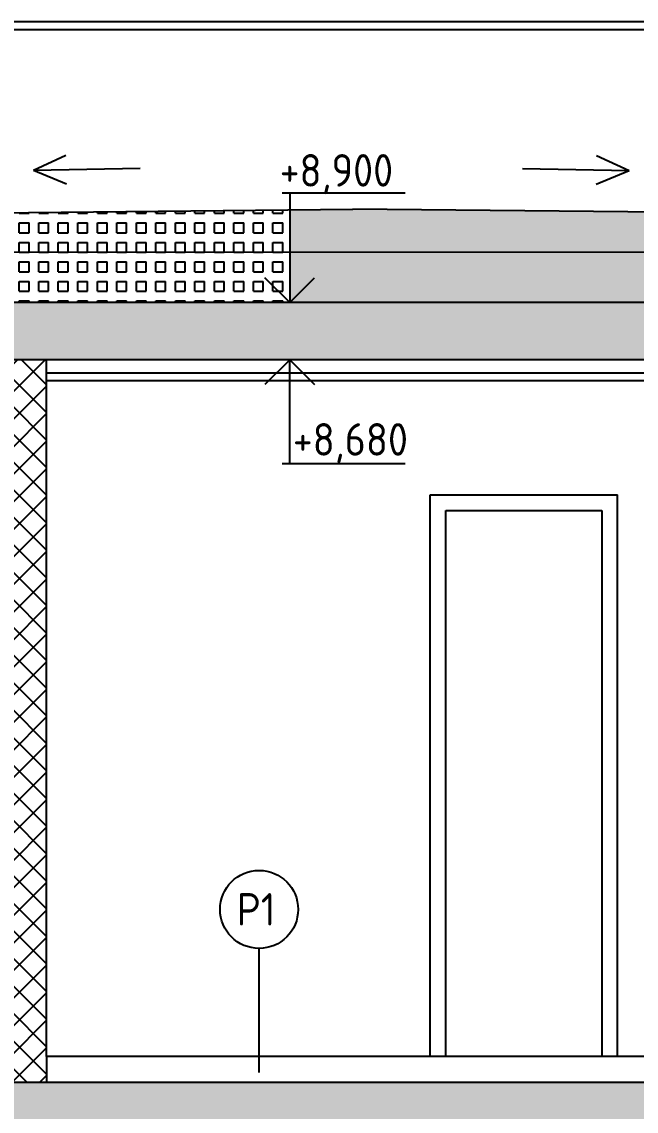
# Model space of a CAD drawing. Extents: x 3792242 to 5145247, y -1546315 to -1031918.
# Drawn here: x 4032086 to 4034447, y -1528967 to -1524777 of the extents above; entities that cross this region are included whole.
import ezdxf

# ---------------------------------------------------------------- set-up
doc = ezdxf.new("R2010")
doc.units = 0
doc.header["$MEASUREMENT"] = 0
for name, color, linetype in [('DVERE', 45, 'CONTINUOUS'), ('MÚRY', 1, 'CONTINUOUS'), ('OKNÁ', 143, 'CONTINUOUS'), ('TENKÁ', 7, 'CONTINUOUS'), ('ŠRAFY', 82, 'CONTINUOUS'), ('šrafy-múry', 8, 'CONTINUOUS')]:
    doc.layers.add(name, color=color, linetype=linetype)
doc.styles.add('STYLE1', font='isocp.shx')
pattern_1 = [(45, (226757.26, 886.43), (53.0330086, 194.4543648), [250, -50, 0, -50])]
pattern_2 = [(0, (-546523.74, 886.425), (0, 37.5), [37.5, -37.5]), (90, (-546523.74, 886.425), (-37.5, 2e-15), [37.5, -37.5])]

msp = doc.modelspace()

# ---------------------------------------------------------------- hatches: boundary and pattern name
at = {"layer": 'ŠRAFY'}
h = msp.add_hatch(dxfattribs=at)
h.set_pattern_fill('SQUARE', color=256, scale=300)
h.set_pattern_definition(pattern_2)
h.paths.add_polyline_path([(4035290.937, -1525517.345), (4033358.437, -1525498.02), (4033115.718, -1525500.447), (4033115.718, -1525662.763), (4039795.937, -1525664.82), (4039795.937, -1525472.295)])
h = msp.add_hatch(dxfattribs=at)
h.set_pattern_fill('SQUARE', color=256, scale=300)
h.set_pattern_definition(pattern_2)
h.paths.add_polyline_path([(4031057.911, -1525582.339), (4031060.723, -1525587.027), (4031060.723, -1525662.13), (4033115.718, -1525662.763), (4033115.718, -1525500.447), (4031425.937, -1525517.345), (4031116.618, -1525514.252), (4031062.217, -1525514.252)])
h = msp.add_hatch(dxfattribs=at)
h.set_pattern_fill('SQUARE', color=256, scale=300)
h.set_pattern_definition(pattern_2)
h.paths.add_polyline_path([(4030975.937, -1525737.345), (4031225.937, -1525737.345), (4031225.937, -1525857.345), (4033115.718, -1525857.345), (4033115.718, -1525662.763), (4031060.723, -1525662.13), (4031060.723, -1525720.311), (4031057.348, -1525729.527, 0.41421356), (4031057.911, -1525732.339), (4031026.972, -1525728.964, 0.41421356), (4031024.375, -1525732.339), (4031024.16, -1525725.308, -0.99593202), (4031018.535, -1525725.308), (4031015.16, -1525729.527, 0.41421356), (4031017.128, -1525732.339), (4030981.036, -1525730.933)])
edge = h.paths.add_edge_path(flags=16)
edge.add_arc((4031089.411, -1525728.964), 0.562, 359.996395, 270.00147, ccw=False)
edge = h.paths.add_edge_path(flags=16)
edge.add_arc((4031100.567, -1525726.699), 1.406, 86.65733, 49.814453, ccw=False)
h.paths.add_polyline_path([(4031017.128, -1525732.339), (4031024.375, -1525732.339), (4031024.375, -1525732.339), (4031017.128, -1525732.339, -0.41421356), (4031015.16, -1525729.527)], flags=16)
edge = h.paths.add_edge_path(flags=16)
edge.add_arc((4031087.442, -1525725.933), 1.406, 98.976257, 86.657551, ccw=False)
h = msp.add_hatch(dxfattribs=at)
h.set_pattern_fill('SQUARE', color=256, scale=300)
h.set_pattern_definition(pattern_2)
h.paths.add_polyline_path([(4039795.937, -1525857.345), (4039795.937, -1525664.82), (4033115.718, -1525662.763), (4033115.718, -1525857.345)])
at = {"layer": 'ŠRAFY', "ltscale": 0.25}
h = msp.add_hatch(dxfattribs=at)
h.set_pattern_fill('ANSI37', color=256, scale=600, style=0)
h.set_pattern_definition([(45, (-3315115.925, 230277.21), (-53.0330086, 53.0330086), []), (135, (-3315115.925, 230277.21), (-53.0330086, -53.0330086), [])])
h.paths.add_polyline_path([(4032180.937, -1528857.345), (4032180.937, -1528757.345), (4032180.937, -1526077.345), (4032040.937, -1526077.345), (4032040.937, -1528757.345), (4032040.937, -1528857.345)])
at = {"layer": 'šrafy-múry'}
h = msp.add_hatch(dxfattribs=at)
h.set_pattern_fill('ANSI36', color=253, scale=800, angle=360)
h.set_pattern_definition(pattern_1)
h.paths.add_polyline_path([(4016185.937, -1526327.345), (4016185.937, -1526077.345), (4016405.937, -1526077.345), (4016485.937, -1526077.345), (4019800.259, -1526077.345), (4020305.937, -1526077.345), (4020420.937, -1526077.345), (4022305.937, -1526077.345), (4022305.937, -1526327.345), (4022605.937, -1526327.345), (4022605.937, -1526077.345), (4024490.937, -1526077.345), (4024605.937, -1526077.345), (4028725.937, -1526077.345), (4028725.937, -1526327.345), (4029025.937, -1526327.345), (4029025.937, -1526077.345), (4029775.937, -1526077.345), (4029775.937, -1525857.345), (4016295.937, -1525857.345), (4016095.937, -1525857.345), (4016095.937, -1525157.345), (4015935.937, -1525157.345), (4015935.937, -1526327.345)])
h.paths.add_polyline_path([(4030975.937, -1526077.345), (4032040.937, -1526077.345), (4032180.937, -1526077.345), (4035365.937, -1526077.345), (4035365.937, -1526327.345), (4035665.937, -1526327.345), (4035665.937, -1526077.345), (4038445.937, -1526077.345), (4039995.937, -1526077.345), (4039995.937, -1526637.345), (4040195.937, -1526637.345), (4040195.937, -1525357.345), (4041945.937, -1525357.345), (4042085.937, -1525357.345), (4042085.937, -1525857.345), (4041945.937, -1525857.345), (4041945.937, -1526327.345), (4042285.937, -1526327.345), (4042285.937, -1524907.345), (4042125.937, -1524907.345), (4042125.937, -1525157.345), (4041925.937, -1525157.345), (4039995.937, -1525157.345), (4039995.937, -1525857.345), (4030975.937, -1525857.345)])
h = msp.add_hatch(dxfattribs=at)
h.set_pattern_fill('ANSI36', color=253, scale=800, angle=360)
h.set_pattern_definition(pattern_1)
h.paths.add_polyline_path([(4029025.937, -1529077.345), (4032040.937, -1529077.345), (4032180.937, -1529077.345), (4035365.937, -1529077.345), (4035365.937, -1529327.345), (4035665.937, -1529327.345), (4035665.937, -1529077.345), (4039995.937, -1529077.345), (4039995.937, -1529637.345), (4040195.937, -1529637.345), (4040195.937, -1528857.345), (4016405.937, -1528857.345), (4016185.937, -1528857.345), (4015935.937, -1528857.345), (4015935.937, -1529327.345), (4016185.937, -1529327.345), (4016185.937, -1529077.345), (4016405.937, -1529077.345), (4016485.937, -1529077.345), (4020305.937, -1529077.345), (4020420.937, -1529077.345), (4022305.937, -1529077.345), (4022305.937, -1529327.345), (4022605.937, -1529327.345), (4022605.937, -1529077.345), (4024490.937, -1529077.345), (4024605.937, -1529077.345), (4028725.937, -1529077.345), (4028725.937, -1529327.345), (4029025.937, -1529327.345)])

# ---------------------------------------------------------------- linework, layer by layer
at = {"layer": 'DVERE'}
for p, q in [((4033655.937, -1528757.345), (4033655.937, -1526597.345)), ((4033655.937, -1526597.345), (4034375.937, -1526597.345)), ((4034375.937, -1528757.345), (4034375.937, -1526597.345)), ((4033715.937, -1528757.345), (4033715.937, -1526657.345)), ((4033715.937, -1526657.345), (4034315.937, -1526657.345)), ((4034315.937, -1526657.345), (4034315.937, -1528757.345))]:
    msp.add_line(p, q, dxfattribs=at)
at = {"layer": 'MÚRY'}
for p, q in [((4031425.937, -1525517.345), (4033358.437, -1525498.02)), ((4035290.937, -1525517.345), (4033358.437, -1525498.02)), ((4035365.937, -1526077.345), (4032180.937, -1526077.345)), ((4032180.937, -1528757.345), (4032180.937, -1526077.345)), ((4040195.937, -1528757.345), (4032180.937, -1528757.345))]:
    msp.add_line(p, q, dxfattribs=at)
at = {"layer": 'OKNÁ', "ltscale": 0.25}
msp.add_line((4032997.932, -1528818.913), (4032997.932, -1528341.237), dxfattribs=at)
msp.add_circle((4032997.932, -1528191.237), 150, dxfattribs=at)
at = {"layer": 'TENKÁ'}
for p, q in [((4036638.107, -1524777.345), (3996915.937, -1524777.345)), ((4003285.937, -1524807.345), (4036638.133, -1524807.345)), ((4032255.458, -1525291.663), (4032130.937, -1525348.845)), ((4034295.416, -1525291.663), (4034419.937, -1525348.845)), ((4032540.375, -1525341.699), (4032130.937, -1525348.845)), ((4032257.378, -1525401.647), (4032130.937, -1525348.845)), ((4034010.499, -1525341.699), (4034419.937, -1525348.845)), ((4034293.496, -1525401.647), (4034419.937, -1525348.845)), ((4031060.723, -1525662.13), (4039795.937, -1525664.82)), ((4039995.937, -1525857.345), (4030975.937, -1525857.345)), ((4032180.937, -1526077.345), (4032040.937, -1526077.345)), ((4032180.937, -1526127.345), (4035365.937, -1526127.345)), ((4032180.937, -1526157.345), (4035365.937, -1526157.345)), ((4032180.937, -1528757.345), (4032180.937, -1528857.345)), ((4040195.937, -1528857.345), (4015935.937, -1528857.345))]:
    msp.add_line(p, q, dxfattribs=at)
at = {"layer": 'TENKÁ', "linetype": 'ByBlock', "ltscale": 0.25}
for p, q in [((4033560.023, -1525436.575), (4033086.125, -1525436.575)), ((4033115.718, -1525436.575), (4033115.718, -1525857.345)), ((4033115.718, -1525857.345), (4033020.259, -1525761.886)), ((4033115.718, -1525857.345), (4033211.178, -1525761.886)), ((4033115.718, -1526077.345), (4033020.259, -1526172.805)), ((4033115.718, -1526077.345), (4033211.178, -1526172.805)), ((4033115.718, -1526477.345), (4033115.718, -1526077.345)), ((4033560.023, -1526477.345), (4033086.125, -1526477.345))]:
    msp.add_line(p, q, dxfattribs=at)

# ---------------------------------------------------------------- texts
at = {"layer": 'TENKÁ', "ltscale": 0.25, "style": 'STYLE1'}
for s, p in [('+8,900', (4033077.061, -1525411.248)), ('+8,680', (4033127.561, -1526446.019)), ('P1', (4032912.127, -1528253.415))]:
    msp.add_text(s, height=125, dxfattribs=at).set_placement(p)

doc.saveas('drawing.dxf')
